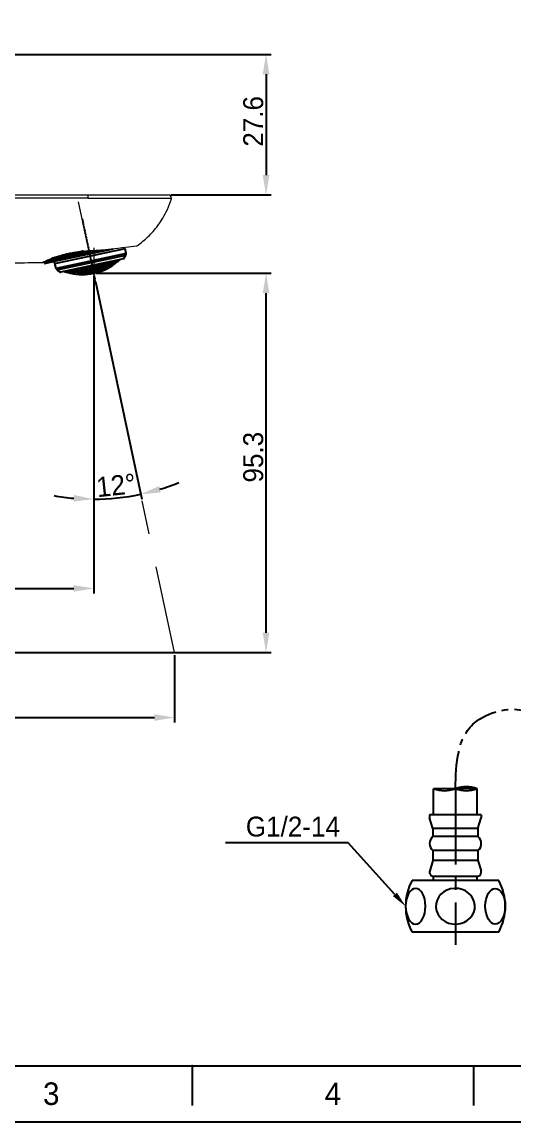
# Model space of a CAD drawing. Extents: x 9509 to 10103, y -15405 to -14985.
# Drawn here: x 9692.4 to 9815.9, y -15404.7 to -15128.3 of the extents above; entities that cross this region are included whole.
import ezdxf

# ---------------------------------------------------------------- set-up
doc = ezdxf.new("R2010")
doc.units = 0
doc.header["$MEASUREMENT"] = 0
for name, pattern in [('CENTER', [47.5, 22, -8.5, 8.5, -8.5]), ('CENTER2', [28.575, 19.05, -3.175, 3.175, -3.175]), ('HIDDEN2', [4.7625, 3.175, -1.5875])]:
    doc.linetypes.add(name, pattern=pattern)
doc.layers.get('0').update_dxf_attribs({"linetype": 'CONTINUOUS'})
doc.layers.get('DEFPOINTS').update_dxf_attribs({"linetype": 'CONTINUOUS'})
for name, color, linetype in [('1', 4, 'HIDDEN2'), ('CENTER', 1, 'CENTER2'), ('DIM', 2, 'CONTINUOUS')]:
    doc.layers.add(name, color=color, linetype=linetype)
doc.styles.get("Standard").update_dxf_attribs({"font": ''})
doc.styles.get('Standard').set_extended_font_data('Gulim')
doc.dimstyles.new('ISO-25', dxfattribs={"dimtxt": 2.5, "dimasz": 2.5, "dimexe": 1.25, "dimexo": 0.625, "dimtad": 1, "dimdec": 1, "dimdsep": 46, "dimtxsty": 'Standard', "dimcen": 2.5, "dimadec": 0, "dimazin": 0, "dimtfac": 1, "dimtdec": 1, "dimtmove": 0, "dimatfit": 3, "dimfxl": 1, "dimarcsym": 0})

# ---------------------------------------------------------------- blocks, each defined once
blk = doc.blocks.new('*D31')
at = {"layer": 'DEFPOINTS', "color": 0, "transparency": 16777216}
for p in [(9688.29, -15136.41), (9729.12, -15171.72), (9753.68, -15171.72)]:
    blk.add_point(p, dxfattribs=at)
at = {"layer": 'DIM', "color": 3, "lineweight": -2, "transparency": 16777216}
for p, q in [((9688.92, -15136.41), (9754.93, -15136.41)), ((9753.68, -15141.41), (9753.68, -15166.72)), ((9729.74, -15171.72), (9754.93, -15171.72))]:
    blk.add_line(p, q, dxfattribs=at)
at = {"layer": 'DIM', "color": 3, "transparency": 16777216}
for points in [[(9752.84, -15141.41), (9754.51, -15141.41), (9753.68, -15136.41)], [(9752.84, -15166.72), (9754.51, -15166.72), (9753.68, -15171.72)]]:
    blk.add_solid(points, dxfattribs=at)
at = {"layer": 'DIM', "color": 3, "transparency": 16777216, "insert": (9750.48, -15153.24), "char_height": 5, "attachment_point": 5, "rotation": 90}
blk.add_mtext('27.6', dxfattribs=at)
blk = doc.blocks.new('*D25')
at = {"layer": 'DEFPOINTS', "color": 0, "transparency": 16777216}
for p in [(9710.4, -15191.4), (9710.4, -15270.59), (9602.92, -15286.72)]:
    blk.add_point(p, dxfattribs=at)
at = {"layer": 'DIM', "color": 3, "lineweight": -2, "transparency": 16777216}
for p, q in [((9710.4, -15192.03), (9710.4, -15271.84)), ((9602.92, -15286.09), (9602.92, -15269.34)), ((9607.92, -15270.59), (9705.4, -15270.59))]:
    blk.add_line(p, q, dxfattribs=at)
at = {"layer": 'DIM', "color": 3, "transparency": 16777216}
for points in [[(9607.92, -15269.76), (9607.92, -15271.42), (9602.92, -15270.59)], [(9705.4, -15269.76), (9705.4, -15271.42), (9710.4, -15270.59)]]:
    blk.add_solid(points, dxfattribs=at)
at = {"layer": 'DIM', "color": 3, "transparency": 16777216, "insert": (9667.02, -15267.4), "char_height": 5, "attachment_point": 5}
blk.add_mtext('107.5', dxfattribs=at)
blk = doc.blocks.new('*D28')
at = {"layer": 'DEFPOINTS', "color": 0, "transparency": 16777216}
for p in [(9710.4, -15191.4), (9753.68, -15191.4), (9628.72, -15286.72)]:
    blk.add_point(p, dxfattribs=at)
at = {"layer": 'DIM', "color": 3, "lineweight": -2, "transparency": 16777216}
for p, q in [((9711.02, -15191.4), (9754.93, -15191.4)), ((9753.68, -15281.72), (9753.68, -15196.4)), ((9629.34, -15286.72), (9754.93, -15286.72))]:
    blk.add_line(p, q, dxfattribs=at)
at = {"layer": 'DIM', "color": 3, "transparency": 16777216}
for points in [[(9752.84, -15196.4), (9754.51, -15196.4), (9753.68, -15191.4)], [(9752.84, -15281.72), (9754.51, -15281.72), (9753.68, -15286.72)]]:
    blk.add_solid(points, dxfattribs=at)
at = {"layer": 'DIM', "color": 3, "transparency": 16777216, "insert": (9750.49, -15237.62), "char_height": 5, "attachment_point": 5, "rotation": 90}
blk.add_mtext('95.3', dxfattribs=at)
blk = doc.blocks.new('*D33')
at = {"layer": 'DEFPOINTS', "color": 0, "transparency": 16777216}
for p in [(9602.92, -15286.72), (9730.66, -15286.72), (9730.66, -15303.03)]:
    blk.add_point(p, dxfattribs=at)
at = {"layer": 'DIM', "color": 3, "lineweight": -2, "transparency": 16777216}
for p, q in [((9602.92, -15287.34), (9602.92, -15304.28)), ((9730.66, -15287.34), (9730.66, -15304.28)), ((9607.92, -15303.03), (9725.66, -15303.03))]:
    blk.add_line(p, q, dxfattribs=at)
at = {"layer": 'DIM', "color": 3, "transparency": 16777216}
for points in [[(9607.92, -15302.2), (9607.92, -15303.86), (9602.92, -15303.03)], [(9725.66, -15302.2), (9725.66, -15303.86), (9730.66, -15303.03)]]:
    blk.add_solid(points, dxfattribs=at)
at = {"layer": 'DIM', "color": 3, "transparency": 16777216, "insert": (9668.25, -15299.83), "char_height": 5, "attachment_point": 5}
blk.add_mtext('127.7', dxfattribs=at)
blk = doc.blocks.new('*D36')
at = {"layer": 'DEFPOINTS', "color": 0, "transparency": 16777216}
for p in [(9707.49, -15177.73), (9710.4, -15185), (9710.71, -15192.87), (9710.4, -15197.81), (9714.36, -15248.03)]:
    blk.add_point(p, dxfattribs=at)
at = {"layer": 'DIM', "color": 3, "lineweight": -2, "transparency": 16777216}
for p, q in [((9710.84, -15193.48), (9722.46, -15248.15)), ((9710.4, -15198.44), (9710.4, -15249.42))]:
    blk.add_line(p, q, dxfattribs=at)
for start, end in [(287.0486, 292.0972), (259.9028, 264.9514), (270, 282)]:
    blk.add_arc((9710.4, -15191.4), 56.76, start, end, dxfattribs=at)
at = {"layer": 'DIM', "color": 3, "transparency": 16777216}
for points in [[(9727.25, -15246.48), (9726.83, -15244.87), (9722.2, -15246.93)], [(9705.44, -15247.11), (9705.37, -15248.78), (9710.4, -15248.17)]]:
    blk.add_solid(points, dxfattribs=at)
at = {"layer": 'DIM', "color": 3, "transparency": 16777216, "insert": (9716, -15244.68), "char_height": 5, "attachment_point": 5, "rotation": 6}
blk.add_mtext('12°', dxfattribs=at)

msp = doc.modelspace()

# ---------------------------------------------------------------- linework, layer by layer
at = {"color": 7, "linetype": 'Continuous'}
for p, q in [((9715.17, -15185.35), (9698.13, -15188.97)), ((9700.68, -15188.94), (9718.28, -15185.2)), ((9718.55, -15186.46), (9700.94, -15190.21)), ((9701.16, -15190.52), (9718.48, -15186.84)), ((9717.89, -15187.75), (9718.48, -15186.84)), ((9718.55, -15186.46), (9718.28, -15185.2)), ((9697.8, -15188.56), (9698.19, -15188.66)), ((9698.22, -15188.83), (9698.08, -15188.94)), ((9698.13, -15188.97), (9698.08, -15188.94)), ((9698.08, -15188.94), (9698.08, -15188.94)), ((9698.19, -15188.66), (9698.19, -15188.66)), ((9700.94, -15190.21), (9700.68, -15188.94)), ((9717.89, -15187.75), (9702.07, -15191.11)), ((9717.86, -15187.77), (9702.11, -15191.12)), ((9708.7, -15190.12), (9708.61, -15189.74)), ((9709.2, -15189.61), (9709.25, -15189.87)), ((9709.46, -15189.84), (9709.4, -15189.57)), ((9710.08, -15189.91), (9709.98, -15189.45)), ((9710.57, -15189.32), (9710.62, -15189.59)), ((9710.88, -15190.29), (9710.74, -15189.65)), ((9710.82, -15189.53), (9710.77, -15189.28)), ((9711.43, -15189.54), (9711.35, -15189.16)), ((9711.35, -15189.66), (9711.42, -15189.98)), ((9711.62, -15189.91), (9711.55, -15189.59)), ((9711.94, -15189.03), (9711.96, -15189.15)), ((9712.22, -15189.85), (9712.08, -15189.2)), ((9712.16, -15189.07), (9712.14, -15188.99)), ((9712.68, -15189.14), (9712.75, -15189.47)), ((9712.75, -15189.02), (9712.72, -15188.87)), ((9712.96, -15190), (9712.86, -15189.5)), ((9712.94, -15189.38), (9712.87, -15189.05)), ((9713.52, -15189.26), (9713.41, -15188.72)), ((9713.44, -15189.37), (9713.5, -15189.63)), ((9713.68, -15190), (9713.6, -15189.63)), ((9713.68, -15189.53), (9713.63, -15189.27)), ((9713.99, -15188.6), (9714.04, -15188.8)), ((9714.25, -15189.34), (9714.14, -15188.82)), ((9714.17, -15189.44), (9714.21, -15189.63)), ((9714.22, -15188.69), (9714.19, -15188.55)), ((9714.4, -15189.53), (9714.36, -15189.34)), ((9714.71, -15188.63), (9714.77, -15188.89)), ((9714.79, -15188.5), (9714.78, -15188.43)), ((9714.96, -15189.27), (9714.87, -15188.89)), ((9714.95, -15188.77), (9714.9, -15188.5)), ((9715.06, -15189.25), (9715.08, -15189.37)), ((9715.43, -15188.63), (9715.47, -15188.83)), ((9715.51, -15188.51), (9715.46, -15188.28)), ((9715.63, -15189.06), (9715.57, -15188.8)), ((9715.65, -15188.69), (9715.61, -15188.5)), ((9715.67, -15188.75), (9715.72, -15188.99)), ((9715.7, -15188.99), (9715.72, -15188.99)), ((9715.72, -15189.01), (9715.73, -15189)), ((9715.72, -15189.01), (9715.72, -15189.03)), ((9716.11, -15188.48), (9716.14, -15188.61)), ((9716.2, -15188.37), (9716.15, -15188.14)), ((9716.32, -15188.47), (9716.29, -15188.33)), ((9716.76, -15188.17), (9716.77, -15188.2)), ((9716.85, -15188.07), (9716.83, -15187.99)), ((9716.95, -15188.04), (9716.94, -15188.01)), ((9701.16, -15190.52), (9702.07, -15191.11)), ((9703.05, -15190.97), (9703.05, -15191)), ((9703.15, -15190.98), (9703.14, -15190.9)), ((9703.28, -15191.07), (9703.27, -15191.04)), ((9703.77, -15191), (9703.8, -15191.13)), ((9703.87, -15190.99), (9703.82, -15190.76)), ((9704.02, -15191.19), (9703.99, -15191.06)), ((9704.46, -15190.87), (9704.5, -15191.07)), ((9704.55, -15190.84), (9704.51, -15190.61)), ((9704.51, -15191.12), (9704.56, -15191.36)), ((9704.55, -15191.38), (9704.57, -15191.38)), ((9704.57, -15191.4), (9704.57, -15191.38)), ((9704.67, -15191.39), (9704.62, -15191.13)), ((9704.72, -15191.11), (9704.68, -15190.92)), ((9705.11, -15190.58), (9705.17, -15190.85)), ((9705.21, -15190.54), (9705.19, -15190.47)), ((9705.3, -15191.45), (9705.27, -15191.33)), ((9705.37, -15191.31), (9705.29, -15190.93)), ((9705.38, -15190.89), (9705.33, -15190.62)), ((9705.78, -15190.34), (9705.81, -15190.48)), ((9706.04, -15191.09), (9705.93, -15190.57)), ((9705.94, -15191.12), (9705.98, -15191.31)), ((9706.02, -15190.51), (9705.98, -15190.3)), ((9706.2, -15191.34), (9706.16, -15191.15)), ((9706.67, -15190.71), (9706.56, -15190.18)), ((9706.58, -15190.77), (9706.64, -15191.03)), ((9706.83, -15191.46), (9706.75, -15191.09)), ((9706.85, -15191.04), (9706.79, -15190.79)), ((9706.96, -15191.58), (9706.95, -15191.5)), ((9707.19, -15190.26), (9707.26, -15190.59)), ((9707.28, -15190.18), (9707.25, -15190.03)), ((9707.49, -15191.17), (9707.38, -15190.66)), ((9707.39, -15191.21), (9707.43, -15191.4)), ((9707.47, -15190.59), (9707.4, -15190.27)), ((9707.64, -15191.4), (9707.6, -15191.21)), ((9707.83, -15189.91), (9707.85, -15189.99)), ((9708.11, -15190.72), (9707.97, -15190.08)), ((9708.02, -15190.79), (9708.07, -15191.04)), ((9708.06, -15189.98), (9708.03, -15189.86)), ((9708.17, -15191.49), (9708.18, -15191.57)), ((9708.26, -15191.45), (9708.19, -15191.09)), ((9708.28, -15191.03), (9708.23, -15190.78)), ((9708.39, -15191.56), (9708.37, -15191.48)), ((9708.61, -15190.22), (9708.68, -15190.54)), ((9708.9, -15191.09), (9708.8, -15190.6)), ((9708.81, -15191.15), (9708.85, -15191.33)), ((9708.88, -15190.52), (9708.82, -15190.2)), ((9709.05, -15191.31), (9709.01, -15191.13)), ((9709.51, -15190.58), (9709.37, -15189.94)), ((9709.42, -15190.66), (9709.47, -15190.91)), ((9709.57, -15191.35), (9709.59, -15191.43)), ((9709.66, -15191.3), (9709.59, -15190.94)), ((9709.68, -15190.88), (9709.62, -15190.63)), ((9709.79, -15191.4), (9709.77, -15191.32)), ((9710, -15190.01), (9710.07, -15190.33)), ((9710.29, -15190.87), (9710.18, -15190.38)), ((9710.27, -15190.29), (9710.2, -15189.97)), ((9710.2, -15190.94), (9710.23, -15191.12)), ((9710.43, -15191.08), (9710.4, -15190.9)), ((9710.79, -15190.38), (9710.85, -15190.63)), ((9710.94, -15191.07), (9710.96, -15191.15)), ((9711.03, -15191.01), (9710.96, -15190.65)), ((9711.04, -15190.57), (9710.99, -15190.33)), ((9711.15, -15191.1), (9711.14, -15191.02)), ((9711.64, -15190.51), (9711.54, -15190.01)), ((9711.55, -15190.59), (9711.59, -15190.77)), ((9711.79, -15190.71), (9711.75, -15190.53)), ((9712.13, -15189.95), (9712.19, -15190.2)), ((9712.28, -15190.65), (9712.3, -15190.73)), ((9712.37, -15190.58), (9712.29, -15190.22)), ((9712.38, -15190.13), (9712.33, -15189.88)), ((9712.49, -15190.66), (9712.48, -15190.58)), ((9712.88, -15190.09), (9712.92, -15190.28)), ((9713.11, -15190.19), (9713.07, -15190.01)), ((9713.59, -15190.09), (9713.61, -15190.17))]:
    msp.add_line(p, q, dxfattribs=at)
for p, q in [((9806.72, -15320.93, 0), (9795.72, -15320.93, 0)), ((9795.72, -15327.45, 0), (9795.72, -15320.93, 0)), ((9806.72, -15327.45, 0), (9806.72, -15320.93, 0)), ((9807.72, -15327.45, 0), (9794.72, -15327.45, 0)), ((9794.72, -15327.45, 0), (9794.72, -15328.22, 0)), ((9807.72, -15327.45, 0), (9807.72, -15328.22, 0)), ((9795.57, -15330.95, 0), (9794.72, -15328.22, 0)), ((9806.87, -15330.95, 0), (9807.72, -15328.22, 0)), ((9795.57, -15330.95, 0), (9795.57, -15332.95, 0)), ((9806.87, -15330.95, 0), (9795.57, -15330.95, 0)), ((9806.87, -15332.95, 0), (9795.57, -15332.95, 0)), ((9806.87, -15330.95, 0), (9806.87, -15332.95, 0)), ((9795.57, -15338.95, 0), (9794.77, -15341.52, 0)), ((9806.87, -15336.45, 0), (9795.57, -15336.45, 0)), ((9795.57, -15336.45, 0), (9795.57, -15338.95, 0)), ((9806.87, -15338.95, 0), (9795.57, -15338.95, 0)), ((9806.87, -15336.45, 0), (9806.87, -15338.95, 0)), ((9806.87, -15338.95, 0), (9807.67, -15341.52, 0)), ((9812.12, -15343.95, 0), (9790.33, -15343.95, 0)), ((9795.72, -15343.95, 0), (9795.72, -15342.95, 0)), ((9806.62, -15342.95, 0), (9795.82, -15342.95, 0)), ((9806.72, -15343.95, 0), (9806.72, -15342.95, 0)), ((9798.72, -15356.95, 0), (9790.33, -15356.95, 0)), ((9812.12, -15356.95, 0), (9798.72, -15356.95, 0)), ((9522.97, -15390.51), (10088.63, -15390.51)), ((9735.09, -15390.51), (9735.09, -15400.51)), ((9805.8, -15390.51), (9805.8, -15400.51))]:
    msp.add_line(p, q)
msp.add_lwpolyline([(9508.83, -14984.66), (10102.77, -14984.66), (10102.77, -15404.66), (9508.83, -15404.66)], close=True)
msp.add_lwpolyline([(9698.19, -15188.66), (9698.19, -15188.66), (9698.21, -15188.67), (9698.25, -15188.72), (9698.25, -15188.78), (9698.23, -15188.82), (9698.22, -15188.83)], dxfattribs=at)
for centre, radius, start, end in [((9718.06, -15186.57), 0.5, 327, 12), ((9700.19, -15189.05), 0.5, 12, 93.2697), ((9707.49, -15177.73), 13.98, 257.9264, 306.0736), ((9705.24, -15181.12), 10.03, 298.8547, 302.4579), ((9705.35, -15181.14), 10.07, 298.772, 302.3606), ((9711.14, -15180), 9.66, 267.6442, 271.2763), ((9711.24, -15179.99), 9.56, 267.4767, 271.1515), ((9705.44, -15180.85), 10.56, 304.6147, 308.1785), ((9705.56, -15180.88), 10.57, 304.5235, 308.0784), ((9711.48, -15179.98), 9.24, 273.6999, 277.4322), ((9711.57, -15179.95), 9.15, 273.6553, 277.425), ((9706.16, -15180.83), 10.87, 303.9051, 307.3463), ((9706.27, -15180.85), 10.87, 303.8563, 307.2949), ((9705.61, -15180.61), 11.03, 310.3719, 311.9973), ((9711.17, -15180.19), 9.46, 280.273, 283.8942), ((9705.71, -15180.61), 11.07, 310.2796, 312.5455), ((9711.26, -15180.15), 9.39, 280.2911, 283.9401), ((9706.85, -15180.76), 11.08, 303.9159, 306.8426), ((9706.98, -15180.79), 11.05, 303.4625, 306.4097), ((9706.28, -15180.52), 11.35, 309.6459, 313.1091), ((9706.91, -15180.7), 11.16, 306.4043, 306.8243), ((9710.84, -15180.3), 9.73, 286.4922, 290.0339), ((9706.4, -15180.54), 11.34, 309.5968, 313.0617), ((9710.93, -15180.25), 9.68, 286.5536, 290.1152), ((9707.55, -15180.66), 11.17, 303.2853, 306.6143), ((9711.48, -15179.99), 9.22, 286.764, 290.5027), ((9711.57, -15179.93), 9.15, 286.8415, 290.6106), ((9707.06, -15180.52), 11.38, 309.2337, 309.6478), ((9706.97, -15180.43), 11.51, 309.6543, 312.6457), ((9707.11, -15180.46), 11.47, 309.2338, 312.2493), ((9710.56, -15180.27), 10.02, 292.5554, 296.0551), ((9706.42, -15180.26), 11.74, 315.4481, 315.7828), ((9707.02, -15180.36), 11.6, 312.2427, 312.6368), ((9706.41, -15180.24), 11.77, 315.7828, 316.0646), ((9711.12, -15180.03), 9.62, 292.977, 296.6284), ((9706.5, -15180.23), 11.78, 315.4135, 316.2779), ((9711.2, -15179.97), 9.57, 293.0968, 296.7702), ((9707.74, -15180.4), 11.44, 309.1176, 309.5789), ((9707.66, -15180.3), 11.57, 309.5851, 312.5093), ((9707.79, -15180.33), 11.5, 309.1554, 312.1039), ((9710.13, -15180.22), 10.41, 298.4095, 301.8722), ((9707.7, -15180.23), 11.64, 312.0977, 312.5437), ((9707.12, -15180.16), 11.84, 315.1227, 315.5165), ((9707.06, -15180.09), 11.93, 315.5185, 317.1247), ((9710.71, -15180.01), 10.05, 298.9747, 299.682), ((9707.18, -15180.1), 11.9, 315.1375, 317.1926), ((9708.42, -15180.25), 11.38, 309.2931, 309.8058), ((9710.79, -15179.94), 10.01, 299.0834, 301.9742), ((9710.68, -15179.96), 10.11, 299.6834, 302.5603), ((9708.33, -15180.13), 11.53, 309.8611, 312.6841), ((9708.46, -15180.16), 11.45, 309.4203, 312.2675), ((9710.75, -15179.89), 10.08, 301.9728, 302.6938), ((9708.37, -15180.06), 11.58, 312.2616, 312.7624), ((9707.79, -15180.01), 11.85, 315.1421, 315.5941), ((9710.26, -15179.94), 10.49, 304.7444, 305.4267), ((9707.73, -15179.95), 11.94, 315.596, 317.1733), ((9707.85, -15179.95), 11.89, 315.2036, 317.1047), ((9710.3, -15179.84), 10.51, 304.9068, 307.7996), ((9710.21, -15179.88), 10.57, 305.4284, 308.3129), ((9710.25, -15179.78), 10.6, 307.7979, 308.4859), ((9707.49, -15177.73), 13.99, 311.5421, 312.5089), ((9708.45, -15179.82), 11.77, 315.5059, 316.0206), ((9708.43, -15179.8), 11.8, 316.0205, 316.2193), ((9708.54, -15179.8), 11.75, 315.6163, 316.0014), ((9717.85, -15187.73), 0.05, 282, 327), ((9701.43, -15190.1), 0.5, 192, 237), ((9702.1, -15191.07), 0.05, 237, 282), ((9707.37, -15180.04), 11.75, 247.9986, 248.3837), ((9707.48, -15180.01), 11.8, 247.7807, 247.9795), ((9707.49, -15177.73), 13.99, 251.4911, 252.4579), ((9707.47, -15180.03), 11.77, 247.9794, 248.4941), ((9705.81, -15180.72), 10.6, 255.5141, 256.2021), ((9705.89, -15180.77), 10.6, 255.6909, 258.5678), ((9705.78, -15180.83), 10.49, 256.1966, 259.0969), ((9708.08, -15179.89), 11.92, 246.8972, 248.7944), ((9708.17, -15179.87), 11.92, 246.8253, 248.4053), ((9708.15, -15179.94), 11.85, 248.4059, 248.8579), ((9705.87, -15180.88), 10.49, 258.5733, 259.2556), ((9705.39, -15181.03), 10.08, 261.3062, 262.0272), ((9707.64, -15180.22), 11.58, 251.2376, 251.7384), ((9705.5, -15181.04), 10.13, 261.4426, 264.3137), ((9705.38, -15181.11), 9.99, 262.0229, 264.9195), ((9707.61, -15180.31), 11.48, 251.7364, 254.5762), ((9707.7, -15180.3), 11.5, 251.3119, 254.1429), ((9708.76, -15179.74), 11.93, 246.8097, 248.8602), ((9708.85, -15179.73), 11.91, 246.8739, 248.4829), ((9708.82, -15179.79), 11.84, 248.4835, 248.8773), ((9705.49, -15181.12), 10.05, 264.318, 265.0253), ((9705.02, -15181.3), 9.55, 267.2265, 270.9066), ((9707.68, -15180.39), 11.4, 254.1268, 254.3203), ((9707.67, -15180.42), 11.37, 254.3204, 254.7072), ((9708.32, -15180.1), 11.64, 251.4563, 251.9023), ((9706.1, -15181.05), 10.43, 262.1316, 265.5867), ((9705.12, -15181.29), 9.64, 267.3749, 271.0197), ((9708.29, -15180.19), 11.54, 251.9003, 254.8404), ((9708.38, -15180.18), 11.53, 251.4865, 254.4192), ((9709.41, -15179.61), 11.78, 247.7221, 248.5865), ((9709.51, -15179.58), 11.77, 247.9354, 248.2172), ((9709.5, -15179.61), 11.74, 248.2172, 248.5519), ((9704.67, -15181.41), 9.14, 273.3875, 277.1604), ((9708.35, -15180.27), 11.44, 254.4211, 254.8824), ((9709, -15179.94), 11.6, 251.3632, 251.7573), ((9704.77, -15181.41), 9.23, 273.4991, 277.2342), ((9708.96, -15180.03), 11.5, 251.7551, 254.7618), ((9705.73, -15181.32), 10, 267.9419, 271.4476), ((9709.06, -15180.01), 11.48, 251.3499, 254.3501), ((9709.64, -15179.81), 11.38, 250.9443, 254.3972), ((9709.03, -15180.11), 11.38, 254.3522, 254.7663), ((9709.72, -15179.82), 11.31, 250.8848, 254.3601), ((9705.38, -15181.44), 9.67, 273.8832, 277.448), ((9705.48, -15181.43), 9.74, 273.9677, 277.5062), ((9708.63, -15180.46), 11.14, 257.3811, 260.7193), ((9705.03, -15181.47), 9.39, 280.0599, 283.7089), ((9709.23, -15180.21), 11.16, 257.1757, 257.5957), ((9710.3, -15179.61), 11.1, 251.457, 253.7179), ((9705.13, -15181.47), 9.46, 280.1058, 283.727), ((9709.21, -15180.29), 11.08, 257.5939, 260.5339), ((9706.09, -15181.4), 10.09, 274.2256, 274.8454), ((9709.31, -15180.26), 11.05, 257.1537, 260.0878), ((9706.09, -15181.42), 10.06, 274.845, 277.647), ((9706.19, -15181.41), 10.11, 274.2892, 277.6951), ((9707.49, -15177.73), 13.86, 267.8096, 272.8579), ((9710.38, -15179.62), 11.01, 252.0015, 253.6293), ((9704.67, -15181.41), 9.15, 286.5768, 290.3429), ((9709.89, -15180.05), 10.9, 256.7101, 260.1386), ((9704.77, -15181.42), 9.23, 286.5661, 290.3019), ((9709.29, -15180.34), 10.98, 260.0895, 260.5295), ((9709.97, -15180.05), 10.83, 256.6486, 260.1), ((9705.75, -15181.47), 9.85, 280.1713, 283.6506), ((9708.85, -15180.6), 10.92, 263.146, 263.6266), ((9705.85, -15181.47), 9.9, 280.211, 283.6714), ((9708.84, -15180.66), 10.86, 263.6254, 266.4455), ((9708.93, -15180.62), 10.86, 263.1526, 265.396), ((9710.55, -15179.79), 10.61, 255.9271, 259.471), ((9710.63, -15179.78), 10.52, 255.8159, 259.3909), ((9708.93, -15180.67), 10.8, 265.3968, 265.9671), ((9705.38, -15181.44), 9.68, 286.3476, 289.9072), ((9708.93, -15180.69), 10.79, 265.9672, 266.4625), ((9709.51, -15180.45), 10.72, 262.9067, 266.2547), ((9705.49, -15181.44), 9.73, 286.3485, 289.8882), ((9706.45, -15181.44), 10.18, 280.2514, 283.6172), ((9709.6, -15180.43), 10.68, 262.8855, 265.7782), ((9706.55, -15181.43), 10.21, 280.2866, 283.6402), ((9707.49, -15177.73), 13.86, 273.7127, 278.6821), ((9704.98, -15181.3), 9.57, 292.8518, 296.52), ((9710.17, -15180.21), 10.47, 262.4503, 265.8859), ((9709.6, -15180.49), 10.63, 265.7795, 266.2507), ((9705.09, -15181.32), 9.63, 292.7971, 296.4437), ((9710.26, -15180.2), 10.41, 262.3947, 265.8539), ((9706.09, -15181.42), 10.07, 286.1981, 289.618), ((9709.17, -15180.72), 10.64, 268.865, 269.3699), ((9706.19, -15181.42), 10.11, 286.2072, 289.6146), ((9709.26, -15180.74), 10.58, 268.8697, 271.6576), ((9709.17, -15180.76), 10.6, 269.369, 272.1607), ((9710.83, -15179.93), 10.11, 261.7234, 265.2955), ((9710.92, -15179.92), 10.03, 261.625, 265.2296), ((9705.7, -15181.31), 10.02, 292.3679, 295.8641), ((9709.26, -15180.77), 10.54, 271.6585, 272.1773), ((9709.83, -15180.54), 10.41, 268.6383, 271.9997), ((9705.8, -15181.33), 10.06, 292.3389, 295.8219), ((9706.79, -15181.37), 10.34, 286.1069, 289.4359), ((9709.93, -15180.53), 10.35, 268.6227, 272.0016), ((9706.89, -15181.36), 10.36, 286.1224, 289.4448), ((9707.49, -15177.73), 13.86, 279.528, 284.472), ((9710.49, -15180.29), 10.1, 268.2476, 271.717), ((9710.58, -15180.27), 10.03, 268.207, 271.7008), ((9706.4, -15181.28), 10.35, 292.0505, 295.432), ((9709.51, -15180.77), 10.4, 274.5935, 277.905), ((9706.51, -15181.29), 10.37, 292.0404, 295.4151), ((9709.6, -15180.75), 10.36, 274.6061, 277.9296), ((9705.96, -15181.12), 10.41, 298.213, 301.6716), ((9710.17, -15180.54), 10.14, 274.4393, 277.8357), ((9706.07, -15181.11), 10.45, 298.1101, 301.5537), ((9707.12, -15181.25), 10.52, 291.8569, 292.3768), ((9710.27, -15180.54), 10.06, 274.3806, 277.8033), ((9707.1, -15181.2), 10.57, 292.3797, 295.1705), ((9707.2, -15181.19), 10.58, 291.8374, 294.6334), ((9707.49, -15177.73), 13.86, 285.3179, 290.2873), ((9710.84, -15180.3), 9.74, 274.1133, 277.65), ((9707.18, -15181.15), 10.64, 294.6306, 295.135), ((9710.93, -15180.27), 9.67, 274.0913, 277.6539), ((9706.69, -15181.1), 10.63, 297.7493, 298.2205), ((9709.86, -15180.73), 10.21, 280.3598, 283.7134), ((9706.66, -15181.04), 10.7, 298.2247, 301.1116), ((9706.77, -15181.06), 10.7, 297.7415, 301.097), ((9709.95, -15180.69), 10.18, 280.3828, 283.7486), ((9710.52, -15180.48), 9.9, 280.3286, 283.789), ((9707.38, -15181.02), 10.79, 297.5375, 298.0328), ((9710.61, -15180.44), 9.85, 280.3494, 283.8287), ((9707.38, -15181), 10.8, 298.0329, 298.6032), ((9707.46, -15180.97), 10.84, 297.5519, 300.3772), ((9707.49, -15177.73), 13.86, 291.1421, 296.1904), ((9707.34, -15180.94), 10.87, 298.6057, 300.8457), ((9707.42, -15180.9), 10.92, 300.3734, 300.854), ((9706.91, -15180.84), 10.98, 303.4705, 303.9105), ((9710.18, -15180.57), 10.11, 286.3035, 289.7122), ((9710.28, -15180.53), 10.06, 286.353, 289.155), ((9710.27, -15180.51), 10.09, 289.1546, 289.7744)]:
    msp.add_arc(centre, radius, start, end, dxfattribs=at)
for centre, radius, start, end in [((9798.47, -15313.62, 0), 7.81, 249.3903, 290.6097), ((9803.97, -15328.24, 0), 7.81, 69.3903, 110.6097), ((9803.97, -15313.62, 0), 7.81, 249.3903, 290.6097), ((9796.95, -15334.7, 0), 2.23, 128.187, 231.813), ((9805.5, -15334.7, 0), 2.23, 308.187, 51.813), ((9795.82, -15341.85, 0), 1.1, 162.7229, 270), ((9806.62, -15341.85, 0), 1.1, 270, 17.2771), ((9802.59, -15350.45, 0), 13.88, 152.0652, 207.9348), ((9799.86, -15350.45, 0), 13.88, 332.0652, 27.9348)]:
    msp.add_arc(centre, radius, start, end)
at = {"extrusion": (0, 0, -1)}
msp.add_ellipse((9791.22, -15350.45, 0), major_axis=(0, -4.5), ratio=0.554466, dxfattribs=at)
msp.add_ellipse((9801.22, -15350.45, 0), major_axis=(4.9, 0), ratio=0.918558, start_param=-1.522557, end_param=4.758585)
msp.add_ellipse((9811.23, -15350.45, 0), major_axis=(0, -4.5), ratio=0.554466)
at = {"color": 7, "linetype": 'Continuous'}
for points, knots in [([(9698.08, -15188.94), (9698.08, -15188.94), (9698.08, -15188.94), (9698.09, -15188.93), (9698.11, -15188.93), (9698.13, -15188.92), (9698.15, -15188.91), (9698.19, -15188.9), (9698.23, -15188.89), (9698.28, -15188.88), (9698.35, -15188.86), (9698.46, -15188.83), (9698.62, -15188.8), (9698.8, -15188.75), (9699, -15188.7), (9699.22, -15188.65), (9699.48, -15188.59), (9699.75, -15188.53), (9700.16, -15188.43), (9700.73, -15188.3), (9701.47, -15188.14), (9702.28, -15187.95), (9703.16, -15187.76), (9704.09, -15187.55), (9705.08, -15187.33), (9706.11, -15187.1), (9707.53, -15186.78), (9708.61, -15186.54), (9709.33, -15186.38)], [0, 0, 0, 0, 0.000309, 0.00076, 0.002097, 0.00402, 0.006529, 0.009623, 0.0133, 0.017557, 0.022392, 0.033779, 0.04743, 0.063312, 0.081391, 0.101629, 0.12399, 0.148419, 0.17486, 0.233515, 0.299353, 0.371735, 0.450003, 0.533468, 0.621348, 0.712804, 0.806968, 1, 1, 1, 1]), ([(9698.19, -15188.66), (9698.19, -15188.66), (9698.19, -15188.66), (9698.18, -15188.66), (9698.19, -15188.65), (9698.19, -15188.65), (9698.2, -15188.65), (9698.2, -15188.64), (9698.22, -15188.64), (9698.24, -15188.63), (9698.27, -15188.62), (9698.3, -15188.61), (9698.34, -15188.6), (9698.39, -15188.58), (9698.45, -15188.57), (9698.51, -15188.55), (9698.6, -15188.52), (9698.74, -15188.49), (9698.92, -15188.44), (9699.13, -15188.39), (9699.36, -15188.33), (9699.61, -15188.27), (9699.89, -15188.2), (9700.19, -15188.13), (9700.63, -15188.03), (9701.24, -15187.88), (9702.02, -15187.7), (9702.87, -15187.5), (9703.79, -15187.3), (9704.75, -15187.07), (9705.76, -15186.84), (9706.8, -15186.61), (9707.87, -15186.36), (9709.15, -15186.07), (9710.08, -15185.86), (9710.64, -15185.73)], [0, 0, 0, 0, 0.0001391, 0.0002308, 0.0004566, 0.0006612, 0.000935, 0.0012801, 0.0016973, 0.00275, 0.0040952, 0.0057335, 0.007665, 0.0098898, 0.0124075, 0.0152181, 0.0183215, 0.0254047, 0.0336444, 0.0430148, 0.0534825, 0.0650161, 0.0775849, 0.0911576, 0.1057023, 0.1375754, 0.1729363, 0.2114804, 0.2528014, 0.296475, 0.3420852, 0.3892089, 0.437409, 0.4862173, 0.5624773, 0.5624773, 0.5624773, 0.5624773]), ([(9698.22, -15188.83), (9698.23, -15188.82), (9698.24, -15188.82), (9698.25, -15188.81), (9698.28, -15188.8), (9698.31, -15188.79), (9698.35, -15188.78), (9698.41, -15188.76), (9698.5, -15188.73), (9698.64, -15188.7), (9698.8, -15188.66), (9698.98, -15188.61), (9699.19, -15188.56), (9699.42, -15188.5), (9699.68, -15188.44), (9699.96, -15188.37), (9700.38, -15188.27), (9700.96, -15188.13), (9701.71, -15187.96), (9702.53, -15187.77), (9703.42, -15187.56), (9704.37, -15187.34), (9705.36, -15187.12), (9706.4, -15186.88), (9707.82, -15186.56), (9709.26, -15186.23), (9710.68, -15185.91), (9711.38, -15185.75), (9711.72, -15185.67)], [0, 0, 0, 0, 0.0005491, 0.0013916, 0.002531, 0.0039673, 0.0056997, 0.0077266, 0.0126572, 0.0187446, 0.025974, 0.0343307, 0.0438002, 0.0543675, 0.0660171, 0.078728, 0.0924646, 0.1228516, 0.1568393, 0.1940893, 0.2342678, 0.2770269, 0.3219491, 0.3685773, 0.4164543, 0.5141385, 0.5630094, 0.6087747, 0.6087747, 0.6087747, 0.6087747]), ([(9698.69, -15188.16), (9698.75, -15188.14), (9698.91, -15188.1), (9699.16, -15188.04), (9699.47, -15187.97), (9699.79, -15187.89), (9700.27, -15187.78), (9700.92, -15187.63), (9701.76, -15187.44), (9702.66, -15187.23), (9703.63, -15187.01), (9704.65, -15186.77), (9705.72, -15186.53), (9706.81, -15186.28), (9707.91, -15186.03), (9708.64, -15185.87), (9709, -15185.79)], [0.0510991, 0.0510991, 0.0510991, 0.0510991, 0.059027, 0.0709863, 0.0839598, 0.097916, 0.1128218, 0.1453412, 0.1812104, 0.2200908, 0.2616159, 0.3053935, 0.3510099, 0.3980346, 0.4460233, 0.4915639, 0.4915639, 0.4915639, 0.4915639]), ([(9707.88, -15185.84), (9707.59, -15185.9), (9706.94, -15186.05), (9705.93, -15186.28), (9704.86, -15186.52), (9703.83, -15186.76), (9702.85, -15186.98), (9701.92, -15187.19), (9701.07, -15187.39), (9700.39, -15187.55), (9700, -15187.64), (9699.87, -15187.67)], [0.5547897, 0.5547897, 0.5547897, 0.5547897, 0.5909747, 0.638243, 0.6842083, 0.7284368, 0.7705111, 0.8100348, 0.8466352, 0.8799665, 0.8967343, 0.8967343, 0.8967343, 0.8967343]), ([(9709.33, -15186.38), (9710.08, -15186.21), (9711.2, -15185.97), (9712.41, -15185.7), (9712.87, -15185.6), (9712.97, -15185.57)], [0, 0, 0, 0, 0.1938314, 0.2885152, 0.3138647, 0.3138647, 0.3138647, 0.3138647])]:
    msp.add_open_spline(points, degree=3, knots=knots, dxfattribs=at)
for points in [[(9709.15, -15185.55), (9709.15, -15185.55), (9709.15, -15185.55), (9709.15, -15185.55)], [(9709.2, -15185.74), (9709.2, -15185.74), (9709.2, -15185.74), (9709.2, -15185.74)]]:
    msp.add_open_spline(points, degree=3, dxfattribs=at)
msp.add_point((9735.09, -15390.51))
at = {"layer": '1', "color": 7, "linetype": 'Continuous', "lineweight": 18}
for p, q in [((9591.14, -15171.72), (9708.92, -15171.72)), ((9708.92, -15171.72), (9729.12, -15171.72)), ((9729.92, -15172.72), (9729.92, -15172.52)), ((9698.25, -15188.33), (9709.25, -15186)), ((9709.25, -15186), (9710.43, -15185.74))]:
    msp.add_line(p, q, dxfattribs=at)
at = {"layer": '1', "color": 1, "linetype": 'Continuous', "lineweight": 13}
for p, q in [((9708.92, -15172.52), (9591.14, -15172.52)), ((9708.92, -15171.72), (9708.92, -15172.52)), ((9708.92, -15172.52), (9729.92, -15172.52))]:
    msp.add_line(p, q, dxfattribs=at)
at = {"layer": '1', "color": 1, "linetype": 'CENTER', "lineweight": 13}
for p, q in [((9730.66, -15286.72), (9706.58, -15173.43)), ((9710.4, -15185), (9710.4, -15197.81))]:
    msp.add_line(p, q, dxfattribs=at)
at = {"layer": '1', "color": 7, "linetype": 'Continuous', "lineweight": 18}
msp.add_arc((9729.12, -15172.52), 0.8, 0, 90, dxfattribs=at)
for points, knots in [([(9721.16, -15184.56), (9721.23, -15184.51), (9721.79, -15184.15), (9722.77, -15183.37), (9724.09, -15182.21), (9725.35, -15180.89), (9726.6, -15179.36), (9727.82, -15177.52), (9729, -15175.29), (9729.63, -15173.62), (9729.92, -15172.72)], [0, 0, 0, 0, 0.0185, 0.132124, 0.249389, 0.370295, 0.497104, 0.643226, 0.810865, 1, 1, 1, 1]), ([(9697.57, -15188.67), (9697.57, -15188.67), (9697.57, -15188.67), (9697.58, -15188.66), (9697.58, -15188.66), (9697.59, -15188.66), (9697.59, -15188.66), (9697.6, -15188.65), (9697.61, -15188.65), (9697.65, -15188.63), (9697.71, -15188.6), (9697.84, -15188.54), (9697.93, -15188.5), (9698.14, -15188.4), (9698.25, -15188.35), (9698.41, -15188.28), (9698.43, -15188.27), (9698.46, -15188.26), (9698.52, -15188.23), (9698.65, -15188.18), (9698.77, -15188.12), (9699.02, -15188.02), (9699.2, -15187.94), (9699.6, -15187.78), (9699.81, -15187.69), (9700.15, -15187.56), (9700.27, -15187.52), (9700.46, -15187.45), (9700.52, -15187.43), (9700.64, -15187.38), (9700.71, -15187.36), (9701.03, -15187.24), (9701.3, -15187.15), (9701.86, -15186.97), (9702.15, -15186.88), (9702.76, -15186.71), (9703.08, -15186.62), (9703.45, -15186.53), (9703.5, -15186.52), (9703.58, -15186.5), (9703.7, -15186.47), (9704, -15186.4), (9704.26, -15186.34), (9704.78, -15186.24), (9705.13, -15186.17), (9705.85, -15186.05), (9706.22, -15186), (9706.69, -15185.94), (9706.84, -15185.93), (9706.98, -15185.91), (9707.08, -15185.9), (9707.32, -15185.88), (9707.56, -15185.86), (9708.14, -15185.82), (9708.52, -15185.8), (9708.92, -15185.79)], [0, 0, 0, 0, 0.031026, 0.031026, 0.03884, 0.03884, 0.046655, 0.046655, 0.062283, 0.062283, 0.124798, 0.124798, 0.187312, 0.187312, 0.249827, 0.249827, 0.257641, 0.257641, 0.265455, 0.281084, 0.312341, 0.312341, 0.374856, 0.374856, 0.43737, 0.43737, 0.468627, 0.468627, 0.484256, 0.484256, 0.499884, 0.499884, 0.562399, 0.562399, 0.624913, 0.624913, 0.687428, 0.687428, 0.695242, 0.695242, 0.703056, 0.718685, 0.749942, 0.749942, 0.812457, 0.812457, 0.874971, 0.874971, 0.8906, 0.898414, 0.898414, 0.906228, 0.937486, 0.937486, 1, 1, 1, 1]), ([(9721.16, -15184.56), (9715.02, -15185.37), (9714.86, -15185.39), (9714.61, -15185.41), (9714.52, -15185.42), (9714.34, -15185.44), (9714.24, -15185.45), (9713.97, -15185.48), (9713.79, -15185.5), (9713.23, -15185.55), (9712.85, -15185.58), (9712.09, -15185.65), (9711.7, -15185.67), (9711.11, -15185.71), (9710.91, -15185.72), (9710.61, -15185.74), (9710.51, -15185.74), (9710.31, -15185.75), (9710.21, -15185.75), (9709.71, -15185.77), (9709.31, -15185.78), (9708.92, -15185.79)], [0.6592435, 0.6592435, 0.6592435, 0.6592435, 0.6875075, 0.6875075, 0.7031321, 0.7031321, 0.7187567, 0.7187567, 0.750006, 0.750006, 0.8125045, 0.8125045, 0.875003, 0.875003, 0.9062522, 0.9062522, 0.9218769, 0.9218769, 0.9375015, 0.9375015, 1, 1, 1, 1]), ([(9624.92, -15281.72), (9624.92, -15279.62), (9624.92, -15275.06), (9624.92, -15268.26), (9624.91, -15261.54), (9624.91, -15255.47), (9624.91, -15250.07), (9624.92, -15245.33), (9624.92, -15241.24), (9624.92, -15237.82), (9624.92, -15235.05), (9624.91, -15232.94), (9624.91, -15231.35), (9624.92, -15229.95), (9624.91, -15228.46), (9624.93, -15226.64), (9625.12, -15224.38), (9625.51, -15221.6), (9626.27, -15218.19), (9627.5, -15214.44), (9629.21, -15210.65), (9631.21, -15207.22), (9633.66, -15203.82), (9636.65, -15200.51), (9640.27, -15197.36), (9643.91, -15194.9), (9647.46, -15193.01), (9650.82, -15191.61), (9654.36, -15190.5), (9658.08, -15189.7), (9662.09, -15189.25), (9666.45, -15189.24), (9671.26, -15189.13), (9676.52, -15189.05), (9682.9, -15188.93), (9689.98, -15188.81), (9695.15, -15188.71), (9697.61, -15188.67)], [0, 0, 0, 0, 0.042505, 0.092309, 0.137664, 0.17857, 0.215027, 0.247035, 0.274593, 0.297703, 0.316363, 0.330574, 0.340396, 0.348727, 0.358875, 0.370449, 0.385697, 0.404658, 0.427267, 0.456407, 0.484363, 0.511134, 0.536719, 0.569112, 0.601216, 0.633543, 0.65794, 0.682461, 0.707111, 0.732987, 0.759317, 0.788711, 0.821163, 0.856672, 0.895237, 0.95036, 1, 1, 1, 1])]:
    msp.add_open_spline(points, degree=3, knots=knots, dxfattribs=at)
msp.add_open_spline([(9708.92, -15185.79), (9708.92, -15185.79), (9708.92, -15185.79), (9708.92, -15185.79)], degree=3, dxfattribs=at)
at = {"layer": 'CENTER', "ltscale": 0.01}
msp.add_line((9707.49, -15177.73), (9710.71, -15192.87), dxfattribs=at)
at = {"layer": 'CENTER', "color": 1, "linetype": 'CENTER2'}
msp.add_line((9801.22, -15320.93, 0), (9801.22, -15360.16, 0), dxfattribs=at)
at = {"layer": 'CENTER', "color": 1, "linetype": 'CENTER2', "ltscale": 0.5}
msp.add_spline([(9801.22, -15320.93, 0), (9806.03, -15304.36, 0), (9818.01, -15301.19, 0), (9830.62, -15345.52, 0), (9844.31, -15347.29, 0), (9852.85, -15326.4, 0), (9853.54, -15309.72)], degree=3, dxfattribs=at)
at = {"layer": 'DIM', "color": 3}
msp.add_line((9774.32, -15334.48, 0), (9743.53, -15334.48, 0), dxfattribs=at)
at = {"layer": 'DIM', "color": 3, "elevation": 0}
msp.add_lwpolyline([(9786.04, -15347.48), (9774.32, -15334.48)], dxfattribs=at)
at = {"layer": 'DIM', "color": 3}
msp.add_solid([(9786.54, -15347.03, 0), (9788.72, -15350.45, 0), (9785.55, -15347.93, 0)], dxfattribs=at)

# ---------------------------------------------------------------- texts
at = {"char_height": 5.66, "attachment_point": 5}
for s, insert in [('3', (9699.74, -15397.58)), ('4', (9770.45, -15397.58))]:
    msp.add_mtext_dynamic_manual_height_columns(s, width=50, gutter_width=12.5, heights=[0], dxfattribs=dict(at, insert=insert))
at = {"layer": 'DIM', "color": 3, "insert": (9772.23, -15327.93, 0), "char_height": 5, "attachment_point": 3}
msp.add_mtext('G1/2-14', dxfattribs=at)

# ---------------------------------------------------------------- dimensions: what is measured, and where the dimension line sits
at = {"layer": 'DIM', "color": 7}
dim = msp.add_linear_dim(base=(9753.68, -15171.72), p1=(9688.29, -15136.41), p2=(9729.12, -15171.72), angle=90, text='27.6', dimstyle='ISO-25', override={"dimtxt": 5, "dimasz": 5, "dimcen": 5, "dimclrd": 3, "dimclre": 3, "dimclrt": 3, "dimfxl": 1.25}, dxfattribs=at)
dim.commit()
dim.dimension.update_dxf_attribs({"geometry": '*D31', "text_midpoint": (9753.68, -15153.24), "dimtype": 160})
dim = msp.add_angular_dim_2l(base=(9714.36, -15248.03), line1=((9707.49, -15177.73), (9710.71, -15192.87)), line2=((9710.4, -15185), (9710.4, -15197.81)), dimstyle='ISO-25', override={"dimtxt": 5, "dimasz": 5, "dimcen": 5, "dimclrd": 3, "dimclre": 3, "dimclrt": 3, "dimfxl": 1.25}, dxfattribs=at)
dim.commit()
dim.dimension.update_dxf_attribs({"geometry": '*D36', "text_midpoint": (9716, -15244.68)})
for base, p2, picture, middle in [((9710.4, -15270.59), (9710.4, -15191.4), '*D25', (9667.02, -15270.59)), ((9730.66, -15303.03), (9730.66, -15286.72), '*D33', (9668.25, -15303.03))]:
    dim = msp.add_linear_dim(base=base, p1=(9602.92, -15286.72), p2=p2, dimstyle='ISO-25', override={"dimtxt": 5, "dimasz": 5, "dimcen": 5, "dimclrd": 3, "dimclre": 3, "dimclrt": 3, "dimfxl": 1.25}, dxfattribs=at)
    dim.commit()
    dim.dimension.update_dxf_attribs({"geometry": picture, "text_midpoint": middle, "dimtype": 160})
dim = msp.add_linear_dim(base=(9753.68, -15191.4), p1=(9628.72, -15286.72), p2=(9710.4, -15191.4), angle=90, dimstyle='ISO-25', override={"dimtxt": 5, "dimasz": 5, "dimcen": 5, "dimclrd": 3, "dimclre": 3, "dimclrt": 3, "dimfxl": 1.25}, dxfattribs=at)
dim.commit()
dim.dimension.update_dxf_attribs({"geometry": '*D28', "text_midpoint": (9753.68, -15237.62), "dimtype": 160})

doc.saveas('drawing.dxf')
